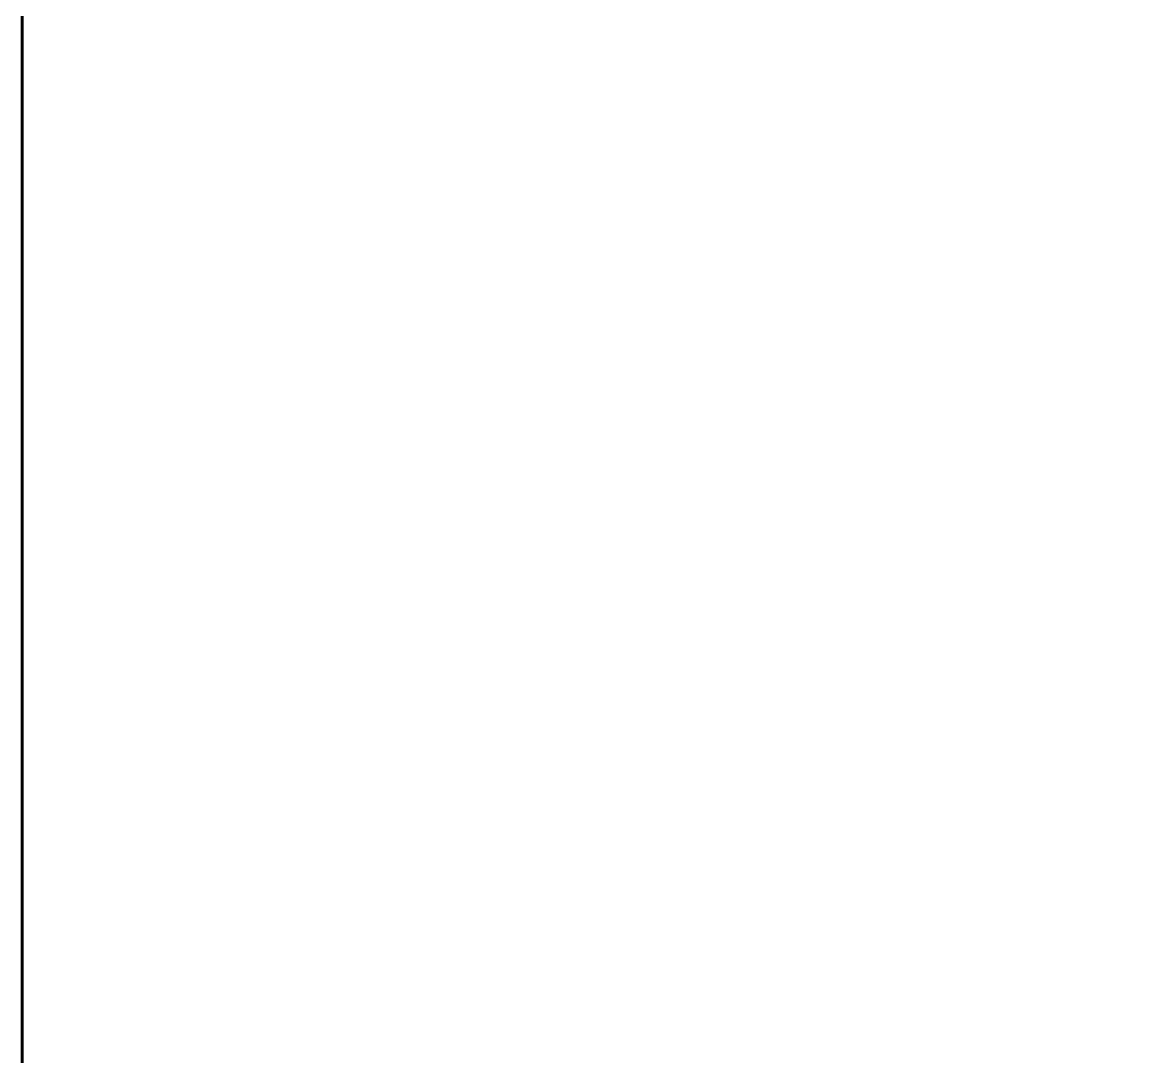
# Model space of a CAD drawing. Header units: inches. Extents: x -4169 to -1846, y 9706 to 12377.
# Drawn here: x -3821.911237 to -3821.906782, y 10545.935884 to 10545.940022 of the extents above; entities that cross this region are included whole.
import ezdxf

# ---------------------------------------------------------------- set-up
doc = ezdxf.new("R2010")
doc.units = ezdxf.units.IN
doc.header["$MEASUREMENT"] = 0
for name, color, linetype, lineweight in [('0-1', 7, 'Continuous', 5), ('A-WALL-4', 10, 'Continuous', 60), ('A-WALL-PATT-1', 250, 'Continuous', 9)]:
    doc.layers.add(name, color=color, linetype=linetype, lineweight=lineweight)

# ---------------------------------------------------------------- blocks, each defined once
blk = doc.blocks.new('CTR - 1st Phase - Unit Layouts_rvt-1-ENLARGED RCP - 3RD FLOOR PLAN')
at = {"layer": 'A-WALL-PATT-1'}
h = blk.add_hatch(dxfattribs=at)
h.set_pattern_fill('FP_1', color=256, style=0, pattern_type=2)
h.set_pattern_definition([(0, (0, 0), (20.48, 5.12), [0.845, -14.515, 0.845, -14.515, -81.92]), (0, (0, 0), (20.48, 5.12), [-30.72, 0.845, -29.875, 0.845, -14.515, -35.84]), (0, (0, 0), (20.48, 5.12), [-76.8, 0.845, -9.395, 0.845, -24.755]), (120, (7.68, 2.56), (-14.67405006737632, 15.1762002695053), [0.8449999999999999, -14.515, 0.8449999999999999, -14.515, -81.91999999999999]), (120, (7.68, 2.56), (-14.67405006737632, 15.1762002695053), [-30.72, 0.8449999999999999, -29.875, 0.8449999999999999, -14.515, -35.84]), (120, (7.68, 2.56), (-14.67405006737632, 15.1762002695053), [-76.79999999999998, 0.8449999999999999, -9.394999999999998, 0.8449999999999999, -24.755]), (240, (10.24, 12.8), (-5.805949932623669, -20.2962002695053), [0.845, -14.515, 0.845, -14.515, -81.92]), (240, (10.24, 12.8), (-5.805949932623669, -20.2962002695053), [-30.72, 0.845, -29.875, 0.845, -14.515, -35.84]), (240, (10.24, 12.8), (-5.805949932623669, -20.2962002695053), [-76.8, 0.845, -9.395, 0.845, -24.755])])
h.paths.add_polyline_path([(-3821.28623668048, 10520.71439611074), (-3821.286236680479, 10545.93939611051), (-3821.91123668048, 10545.93939611051), (-3821.91123668048, 10520.71439611074)], flags=0)
at = {"layer": 'A-WALL-4'}
blk.add_line((-3821.911236680476, 10520.71439611072), (-3821.911236680473, 10548.4393961105), dxfattribs=at)

msp = doc.modelspace()

# ---------------------------------------------------------------- block references
at = {"layer": '0-1'}
msp.add_blockref('CTR - 1st Phase - Unit Layouts_rvt-1-ENLARGED RCP - 3RD FLOOR PLAN', (0, 0), dxfattribs=at)

doc.saveas('drawing.dxf')
